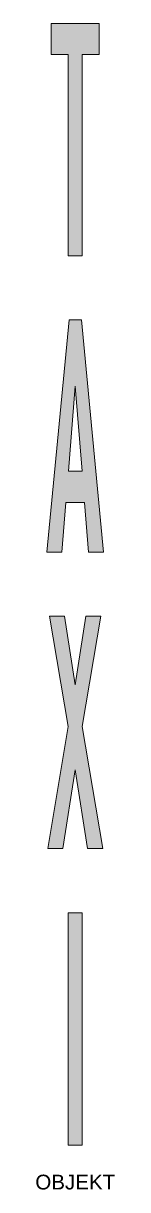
# Model space of a CAD drawing. Header units: metres. Extents: x -0.7 to 0.7, y -0.8 to 19.
import ezdxf
from ezdxf.enums import TextEntityAlignment as Align

# ---------------------------------------------------------------- set-up
doc = ezdxf.new("R2010")
doc.units = ezdxf.units.M
doc.layers.get('Defpoints').update_dxf_attribs({"color": 140, "lineweight": 5})
doc.styles.get("Standard").update_dxf_attribs({"font": 'arial.ttf'})

msp = doc.modelspace()

# ---------------------------------------------------------------- hatches: boundary and pattern name
at = {"lineweight": 0}
h = msp.add_hatch(color=0, dxfattribs=at)
h.dxf.hatch_style = 1
h.paths.add_polyline_path([(-0.12, 15.05), (0.12, 15.05), (0.12, 18.457), (0.407, 18.457), (0.407, 18.983), (-0.407, 18.983), (-0.407, 18.457), (-0.12, 18.457)])
h = msp.add_hatch(color=0, dxfattribs=at)
h.dxf.hatch_style = 1
h.paths.add_polyline_path([(0.105, 13.967), (-0.105, 13.967), (-0.483, 10.033), (-0.226, 10.033), (-0.158, 10.876), (0.158, 10.876), (0.226, 10.033), (0.481, 10.033)])
h.paths.add_polyline_path([(-0.001, 12.843), (0.116, 11.403), (-0.116, 11.403)], flags=16)
h = msp.add_hatch(color=0, dxfattribs=at)
h.dxf.hatch_style = 1
h.paths.add_polyline_path([(0.436, 8.95), (0.179, 8.95), (-0.001, 7.79), (-0.182, 8.95), (-0.436, 8.95), (-0.12, 7.087), (-0.466, 5.017), (-0.211, 5.017), (-0.001, 6.35), (0.209, 5.017), (0.466, 5.017), (0.12, 7.087)])
h = msp.add_hatch(color=0, dxfattribs=at)
h.dxf.hatch_style = 1
h.paths.add_polyline_path([(0.12, 3.933), (-0.12, 3.933), (-0.12, 0), (0.12, 0)])

# ---------------------------------------------------------------- linework, layer by layer
at = {"color": 0, "lineweight": 0}
for points in [[(-0.12, 15.05), (-0.12, 18.457), (-0.407, 18.457), (-0.407, 18.983), (0.407, 18.983), (0.407, 18.457), (0.12, 18.457), (0.12, 15.05), (-0.12, 15.05)], [(-0.483, 10.033), (-0.105, 13.967), (0.105, 13.967), (0.481, 10.033), (0.226, 10.033), (0.158, 10.876), (-0.158, 10.876), (-0.226, 10.033), (-0.483, 10.033)], [(-0.116, 11.403), (-0.001, 12.843), (0.116, 11.403), (-0.116, 11.403)], [(-0.466, 5.017), (-0.12, 7.087), (-0.436, 8.95), (-0.182, 8.95), (-0.001, 7.79), (0.179, 8.95), (0.436, 8.95), (0.12, 7.087), (0.466, 5.017), (0.209, 5.017), (-0.001, 6.35), (-0.211, 5.017), (-0.466, 5.017)], [(-0.12, 3.933), (0.12, 3.933), (0.12, 0), (-0.12, 0)]]:
    msp.add_lwpolyline(points, close=True, dxfattribs=at)

# ---------------------------------------------------------------- texts
at = {"layer": 'Defpoints'}
msp.add_attdef('OBJEKT', text='650-57', height=0.25, dxfattribs=at).set_placement((0, -0.5), align=Align.TOP_CENTER)

doc.saveas('drawing.dxf')
